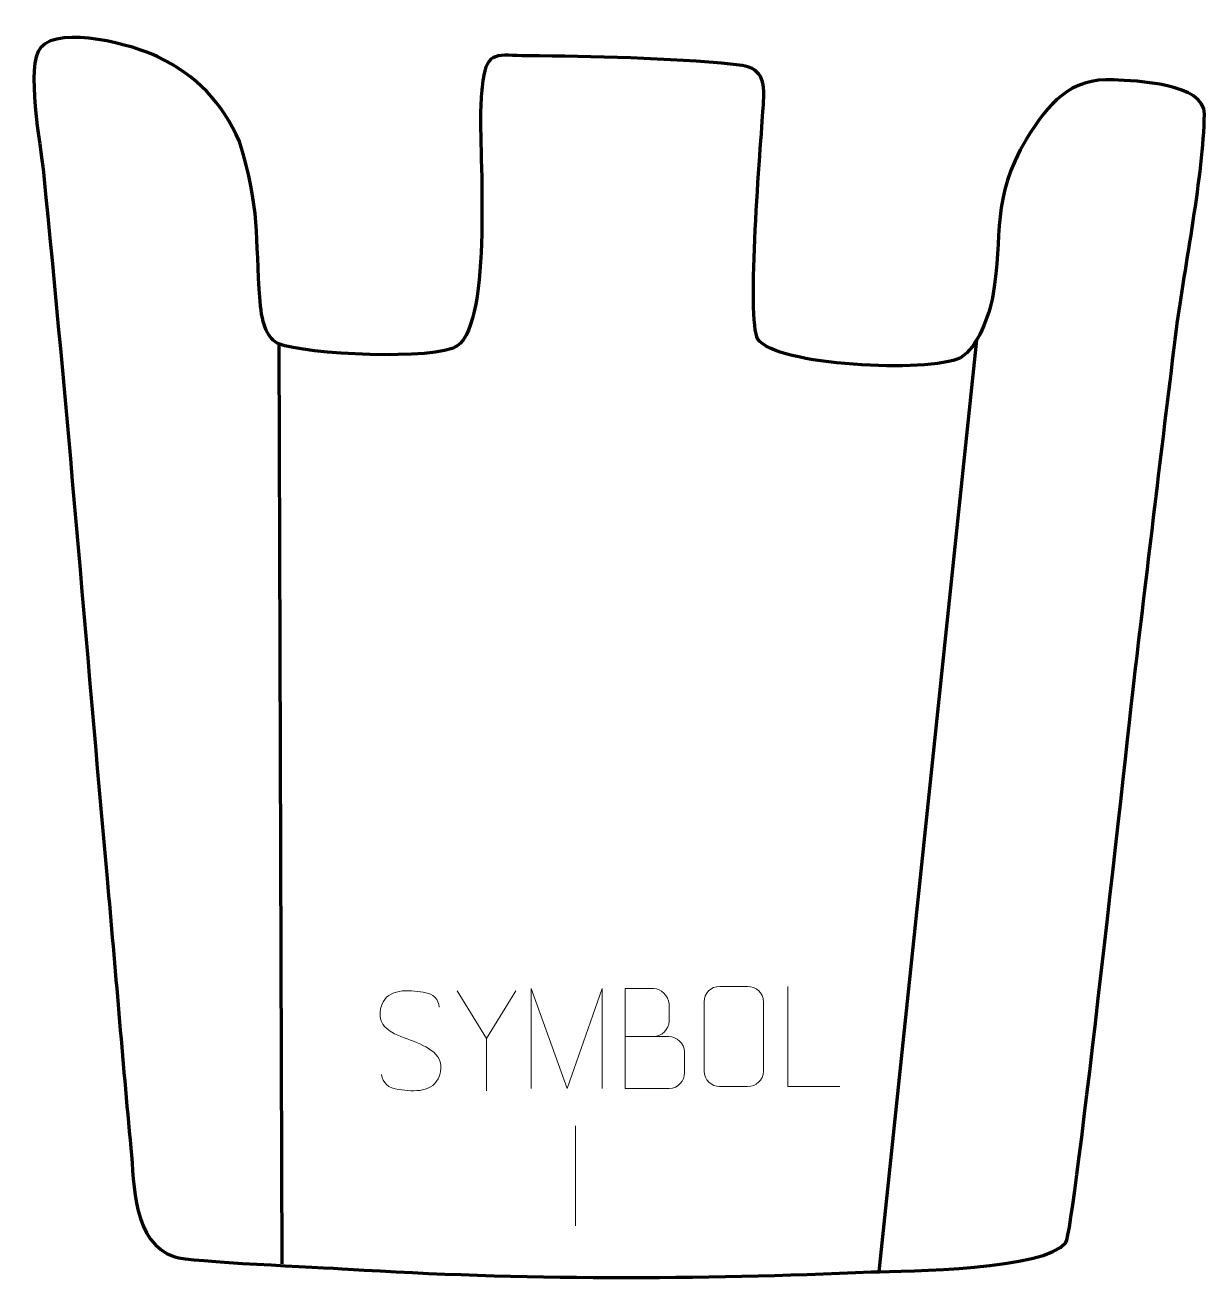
# Model space of a CAD drawing. Header units: millimetres. Extents: x -431 to -137, y 505 to 818.
import ezdxf

# ---------------------------------------------------------------- set-up
doc = ezdxf.new("R2010")
doc.units = ezdxf.units.MM
doc.header["$MEASUREMENT"] = 0
doc.layers.add('layer 2', color=7, linetype='Continuous')
doc.layers.add('layer 3', color=7, linetype='Continuous')

msp = doc.modelspace()

# ---------------------------------------------------------------- linework, layer by layer
at = {"layer": 'layer 2', "color": 140, "lineweight": 158}
for points in [[(-193.9975, 739.0449), (-193.9975, 739.0449), (-218.3595, 506.7026), (-218.3595, 506.7026)], [(-368.1026, 738.1382), (-368.1026, 738.1382), (-367.335, 508.628), (-367.335, 508.628)]]:
    msp.add_open_spline(points, degree=3, dxfattribs=at)
at = {"layer": 'layer 3', "color": 242, "lineweight": 158}
msp.add_open_spline([(-350.7798, 507.3527), (-357.4696, 507.7962), (-390.5244, 509.165), (-394.0789, 510.3895), (-394.0789, 510.3895), (-404.583, 514.0082), (-404.1403, 528.2743), (-405.0146, 537.5219), (-405.0146, 537.5219), (-407.132, 559.919), (-408.9295, 582.3358), (-410.9466, 604.7406), (-410.9466, 604.7406), (-416.2546, 663.49), (-420.9354, 722.2992), (-426.8411, 780.9933), (-426.8411, 780.9933), (-427.5013, 787.5546), (-431.4177, 807.6709), (-427.5138, 812.0594), (-427.5138, 812.0594), (-422.5504, 817.6389), (-404.2239, 812.6291), (-398.2655, 809.7081), (-398.2655, 809.7081), (-388.6967, 805.0172), (-382.1558, 798.3607), (-377.9263, 788.5798), (-377.9263, 788.5798), (-372.6027, 771.6815), (-374.0739, 765.2277), (-372.7683, 748.7698), (-372.7683, 748.7698), (-372.2612, 742.3771), (-370.7987, 739.5069), (-368.1026, 738.1382), (-368.1026, 738.1382), (-361.635, 735.4712), (-328.9041, 733.8745), (-323.5676, 737.6349), (-323.5676, 737.6349), (-314.6368, 743.9281), (-318.1749, 785.9692), (-317.7171, 797.3056), (-317.7171, 797.3056), (-317.6263, 799.5525), (-317.4537, 801.5982), (-317.182, 803.828), (-317.182, 803.828), (-316.1499, 811.3816), (-313.4545, 810.0503), (-306.1108, 809.9725), (-306.1108, 809.9725), (-289.9676, 809.8014), (-270.5788, 809.4475), (-254.6274, 807.811), (-254.6274, 807.811), (-253.6131, 807.7069), (-252.7047, 807.5963), (-251.7047, 807.408), (-251.7047, 807.408), (-246.5229, 806.2375), (-246.9306, 801.5378), (-247.2165, 796.9208), (-247.2165, 796.9208), (-247.8045, 788.2267), (-251.5155, 743.962), (-248.5289, 739.3064), (-248.5289, 739.3064), (-244.2836, 732.6886), (-206.1145, 730.7238), (-198.0039, 734.681), (-198.0039, 734.681), (-193.6695, 737.2419), (-190.766, 745.3582), (-189.936, 750.1449), (-189.936, 750.1449), (-187.2916, 765.3945), (-190.4977, 774.2535), (-181.5259, 789.2717), (-181.5259, 789.2717), (-175.9982, 798.0027), (-170.7555, 804.5424), (-159.6843, 803.9889), (-159.6843, 803.9889), (-154.3064, 803.72), (-136.9974, 803.0946), (-137.1154, 795.4182), (-137.1154, 795.4182), (-137.3505, 780.1335), (-142.0064, 757.7145), (-144.0832, 741.792), (-144.0832, 741.792), (-147.5345, 714.0095), (-150.8443, 686.2173), (-154.1713, 658.4196), (-154.1713, 658.4196), (-156.0356, 642.5285), (-169.6697, 516.6331), (-171.6838, 513.9991), (-171.6838, 513.9991), (-176.9787, 507.0742), (-210.9866, 506.9728), (-220.2453, 506.6456), (-220.2453, 506.6456), (-262.5873, 504.7129), (-308.4598, 504.6567), (-350.7798, 507.3527)], degree=3, knots=[0, 0, 0, 0, 0.03571429, 0.03571429, 0.03571429, 0.03571429, 0.07142857, 0.07142857, 0.07142857, 0.07142857, 0.10714286, 0.10714286, 0.10714286, 0.10714286, 0.14285714, 0.14285714, 0.14285714, 0.14285714, 0.17857143, 0.17857143, 0.17857143, 0.17857143, 0.21428571, 0.21428571, 0.21428571, 0.21428571, 0.25, 0.25, 0.25, 0.25, 0.28571429, 0.28571429, 0.28571429, 0.28571429, 0.32142857, 0.32142857, 0.32142857, 0.32142857, 0.35714286, 0.35714286, 0.35714286, 0.35714286, 0.39285714, 0.39285714, 0.39285714, 0.39285714, 0.42857143, 0.42857143, 0.42857143, 0.42857143, 0.46428571, 0.46428571, 0.46428571, 0.46428571, 0.5, 0.5, 0.5, 0.5, 0.53571429, 0.53571429, 0.53571429, 0.53571429, 0.57142857, 0.57142857, 0.57142857, 0.57142857, 0.60714286, 0.60714286, 0.60714286, 0.60714286, 0.64285714, 0.64285714, 0.64285714, 0.64285714, 0.67857143, 0.67857143, 0.67857143, 0.67857143, 0.71428571, 0.71428571, 0.71428571, 0.71428571, 0.75, 0.75, 0.75, 0.75, 0.78571429, 0.78571429, 0.78571429, 0.78571429, 0.82142857, 0.82142857, 0.82142857, 0.82142857, 0.85714286, 0.85714286, 0.85714286, 0.85714286, 0.89285714, 0.89285714, 0.89285714, 0.89285714, 0.92857143, 0.92857143, 0.92857143, 0.92857143, 1, 1, 1, 1], dxfattribs=at)
at = {"layer": 'layer 3', "color": 250, "lineweight": 9}
for points, knots in [([(-335.2497, 564.4835), (-339.498, 565.9539), (-344.4061, 567.7497), (-342.401, 573.27), (-342.401, 573.27), (-340.8975, 577.4099), (-335.6839, 577.0214), (-332.0803, 576.4203), (-332.0803, 576.4203), (-329.2197, 575.9431), (-328.355, 574.7299), (-328.0444, 572.6458)], [0, 0, 0, 0, 0.25, 0.25, 0.25, 0.25, 0.5, 0.5, 0.5, 0.5, 1, 1, 1, 1]), ([(-308.9335, 576.7864), (-308.9335, 576.7864), (-316.2559, 564.8877), (-316.2559, 564.8877), (-316.2559, 564.8877), (-316.2559, 564.8877), (-316.2552, 551.8328), (-316.2552, 551.8328)], [0, 0, 0, 0, 0.33333333, 0.33333333, 0.33333333, 0.33333333, 1, 1, 1, 1]), ([(-305.0984, 552.4088), (-305.0984, 552.4088), (-305.0984, 577.3667), (-305.0984, 577.3667), (-305.0984, 577.3667), (-305.0984, 577.3667), (-296.1733, 552.4088), (-296.1733, 552.4088), (-296.1733, 552.4088), (-296.1733, 552.4088), (-287.4134, 577.3662), (-287.4134, 577.3662), (-287.4134, 577.3662), (-287.4134, 577.3662), (-287.4134, 552.4088), (-287.4134, 552.4088)], [0, 0, 0, 0, 0.2, 0.2, 0.2, 0.2, 0.4, 0.4, 0.4, 0.4, 0.6, 0.6, 0.6, 0.6, 1, 1, 1, 1]), ([(-281.6381, 565.3757), (-277.9995, 565.3761), (-274.4124, 565.3761), (-270.773, 565.3757), (-270.773, 565.3757), (-268.7976, 565.3584), (-266.874, 563.6223), (-266.874, 561.5727), (-266.874, 561.5727), (-266.8744, 560.4441), (-266.8744, 557.3947), (-266.874, 556.2658), (-266.874, 556.2658), (-266.8564, 554.4079), (-268.3985, 552.394), (-270.72, 552.4109), (-270.72, 552.4109), (-274.3598, 552.4113), (-277.9992, 552.4113), (-281.6381, 552.4109), (-281.6381, 552.4109), (-281.6381, 560.7292), (-281.6381, 569.047), (-281.6381, 577.3645), (-281.6381, 577.3645), (-279.2644, 577.3645), (-276.8903, 577.3645), (-274.5161, 577.3645), (-274.5161, 577.3645), (-272.8353, 577.3821), (-270.7385, 575.4716), (-270.7208, 573.5092), (-270.7208, 573.5092), (-270.7212, 571.4431), (-270.7212, 571.2971), (-270.7208, 569.2306), (-270.7208, 569.2306), (-270.7035, 567.1645), (-272.558, 565.3584), (-274.568, 565.3757)], [0, 0, 0, 0, 0.09090909, 0.09090909, 0.09090909, 0.09090909, 0.18181818, 0.18181818, 0.18181818, 0.18181818, 0.27272727, 0.27272727, 0.27272727, 0.27272727, 0.36363636, 0.36363636, 0.36363636, 0.36363636, 0.45454545, 0.45454545, 0.45454545, 0.45454545, 0.54545455, 0.54545455, 0.54545455, 0.54545455, 0.63636364, 0.63636364, 0.63636364, 0.63636364, 0.72727273, 0.72727273, 0.72727273, 0.72727273, 0.81818182, 0.81818182, 0.81818182, 0.81818182, 1, 1, 1, 1]), ([(-258.0876, 577.8522), (-255.7619, 577.8522), (-253.4358, 577.8522), (-251.1097, 577.8522), (-251.1097, 577.8522), (-249.1631, 577.8878), (-247.1717, 576.3962), (-247.145, 573.9586), (-247.145, 573.9586), (-247.1454, 568.2117), (-247.1454, 562.4644), (-247.145, 556.7167), (-247.145, 556.7167), (-247.2848, 554.3933), (-248.962, 552.9137), (-251.1097, 552.9029), (-251.1097, 552.9029), (-253.4416, 552.9033), (-255.7735, 552.9033), (-258.105, 552.9029), (-258.105, 552.9029), (-260.03, 552.7975), (-262.0021, 554.682), (-261.9909, 556.6993), (-261.9909, 556.6993), (-261.9906, 562.4694), (-261.9906, 568.2391), (-261.9909, 574.0084), (-261.9909, 574.0084), (-261.9867, 576.1465), (-260.24, 577.8657), (-258.0876, 577.8522)], [0, 0, 0, 0, 0.11111111, 0.11111111, 0.11111111, 0.11111111, 0.22222222, 0.22222222, 0.22222222, 0.22222222, 0.33333333, 0.33333333, 0.33333333, 0.33333333, 0.44444444, 0.44444444, 0.44444444, 0.44444444, 0.55555556, 0.55555556, 0.55555556, 0.55555556, 0.66666667, 0.66666667, 0.66666667, 0.66666667, 0.77777778, 0.77777778, 0.77777778, 0.77777778, 1, 1, 1, 1]), ([(-228.0935, 552.8989), (-228.0935, 552.8989), (-241.0426, 552.8989), (-241.0426, 552.8989), (-241.0426, 552.8989), (-241.0426, 552.8989), (-241.0426, 577.8525), (-241.0426, 577.8525)], [0, 0, 0, 0, 0.33333333, 0.33333333, 0.33333333, 0.33333333, 1, 1, 1, 1]), ([(-335.2497, 564.4834), (-331.2311, 562.8367), (-326.2016, 560.9484), (-328.0356, 555.5881), (-328.0356, 555.5881), (-329.4954, 551.3217), (-334.4062, 551.5784), (-338.1323, 552.1331), (-338.1323, 552.1331), (-340.8823, 552.5429), (-342.1032, 553.7564), (-342.4812, 555.8686)], [0, 0, 0, 0, 0.25, 0.25, 0.25, 0.25, 0.5, 0.5, 0.5, 0.5, 1, 1, 1, 1])]:
    msp.add_open_spline(points, degree=3, knots=knots, dxfattribs=at)
for points in [[(-316.2559, 564.8877), (-316.2559, 564.8877), (-323.5768, 576.7864), (-323.5768, 576.7864)], [(-294.0564, 543.1128), (-294.0564, 543.1128), (-294.0564, 518.1387), (-294.0564, 518.1387)]]:
    msp.add_open_spline(points, degree=3, dxfattribs=at)

doc.saveas('drawing.dxf')
